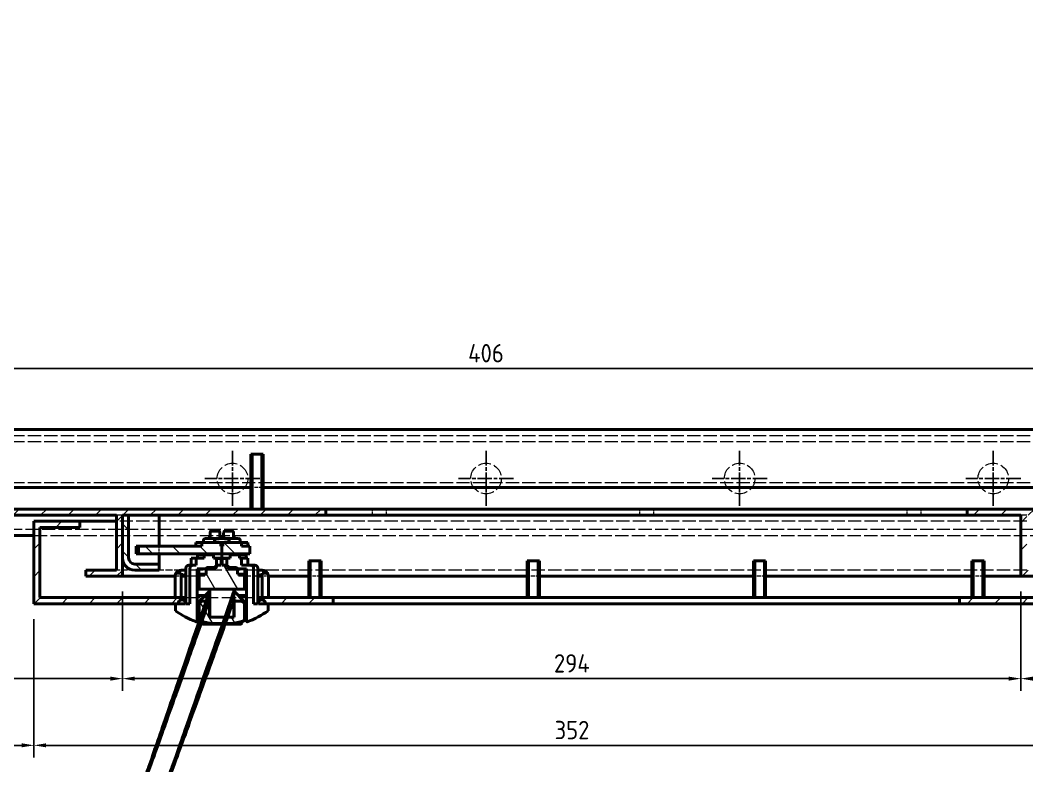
# Model space of a CAD drawing. Header units: millimetres. Extents: x 0 to 2378, y 0 to 1682.
# Drawn here: x 363 to 692.5, y 1158.7 to 1402.7 of the extents above; entities that cross this region are included whole.
import ezdxf

# ---------------------------------------------------------------- set-up
doc = ezdxf.new("R2010")
doc.units = ezdxf.units.MM
doc.header["$LTSCALE"] = 2
doc.linetypes.add('CHAIN', pattern=[0.3543, 0.2362, -0.0295, 0.0591, -0.0295])
doc.linetypes.add('DASHED', pattern=[0.2067, 0.1654, -0.0413])
for name, color, linetype, lineweight in [('가려진 것(ISO)', 2, 'DASHED', 18), ('가시적인 것(ISO)', 3, 'Continuous', 40), ('가시적인 좁은 것(ISO)', 3, 'Continuous', 35), ('중심 표식(ISO)', 1, 'Continuous', 25), ('치수(ISO)', 2, 'Continuous', 25), ('해치(ISO)', 7, 'Continuous', 18)]:
    doc.layers.add(name, color=color, linetype=linetype, lineweight=lineweight)
doc.styles.add('치수 텍스트_PSTEK_POSCO', font='isocp.shx')
doc.dimstyles.new('치수_PSTEK_POSCO', dxfattribs={"dimscale": 2, "dimtxt": 3, "dimasz": 2, "dimexe": 2, "dimexo": 2.5, "dimgap": 1, "dimtad": 1, "dimrnd": 1e-08, "dimdsep": 46, "dimtxsty": '치수 텍스트_PSTEK_POSCO', "dimcen": 0.09, "dimdle": 10, "dimclrd": 7, "dimclre": 7, "dimclrt": 2, "dimadec": 1, "dimazin": 2, "dimtfac": 1, "dimtmove": 0, "dimatfit": 3, "dimfxl": 0, "dimtolj": 1, "dimlwd": -1, "dimlwe": -1, "dimarcsym": 0})
pattern_1 = [(135.0002, (0, 0), (-4.490112, -4.490145), [])]
pattern_2 = [(120.0002, (0, 0), (-5.499252, -3.175017), [])]

# ---------------------------------------------------------------- blocks, each defined once
blk = doc.blocks.new('*D28')
at = {"layer": 'Defpoints', "color": 0, "transparency": 16777216}
for p in [(396.47, 1220.74), (690.47, 1220.74), (690.47, 1187.23)]:
    blk.add_point(p, dxfattribs=at)
at = {"layer": '치수(ISO)', "color": 7, "transparency": 16777216}
for p, q in [((396.47, 1215.74), (396.47, 1183.23)), ((690.47, 1215.74), (690.47, 1183.23)), ((400.47, 1187.23), (686.47, 1187.23))]:
    blk.add_line(p, q, dxfattribs=at)
for points in [[(400.47, 1187.89), (400.47, 1186.56), (396.47, 1187.23)], [(686.47, 1187.89), (686.47, 1186.56), (690.47, 1187.23)]]:
    blk.add_solid(points, dxfattribs=at)
at = {"layer": '치수(ISO)', "color": 2, "transparency": 16777216, "insert": (537.68, 1192.23), "char_height": 6, "attachment_point": 4, "style": '치수 텍스트_PSTEK_POSCO'}
blk.add_mtext('\\A1;294', dxfattribs=at)
blk = doc.blocks.new('*D29')
at = {"layer": 'Defpoints', "color": 0, "transparency": 16777216}
for p in [(280.47, 1240.74), (396.47, 1220.74), (396.47, 1187.23)]:
    blk.add_point(p, dxfattribs=at)
at = {"layer": '치수(ISO)', "color": 7, "transparency": 16777216}
for p, q in [((280.47, 1235.74), (280.47, 1183.23)), ((396.47, 1215.74), (396.47, 1183.23)), ((284.47, 1187.23), (392.47, 1187.23))]:
    blk.add_line(p, q, dxfattribs=at)
for points in [[(284.47, 1187.89), (284.47, 1186.56), (280.47, 1187.23)], [(392.47, 1187.89), (392.47, 1186.56), (396.47, 1187.23)]]:
    blk.add_solid(points, dxfattribs=at)
at = {"layer": '치수(ISO)', "color": 2, "transparency": 16777216, "insert": (334.12, 1192.23), "char_height": 6, "attachment_point": 4, "style": '치수 텍스트_PSTEK_POSCO'}
blk.add_mtext('\\A1;116', dxfattribs=at)
blk = doc.blocks.new('*D30')
at = {"layer": 'Defpoints', "color": 0, "transparency": 16777216}
for p in [(690.47, 1220.74), (702.47, 1220.74), (702.47, 1187.23)]:
    blk.add_point(p, dxfattribs=at)
at = {"layer": '치수(ISO)', "color": 7, "transparency": 16777216}
for p, q in [((690.47, 1215.74), (690.47, 1183.23)), ((702.47, 1215.74), (702.47, 1183.23)), ((694.47, 1187.23), (698.47, 1187.23)), ((702.47, 1187.23), (716.23, 1187.23))]:
    blk.add_line(p, q, dxfattribs=at)
for points in [[(694.47, 1187.89), (694.47, 1186.56), (690.47, 1187.23)], [(698.47, 1187.89), (698.47, 1186.56), (702.47, 1187.23)]]:
    blk.add_solid(points, dxfattribs=at)
at = {"layer": '치수(ISO)', "color": 2, "transparency": 16777216, "insert": (708.47, 1192.23), "char_height": 6, "attachment_point": 4, "style": '치수 텍스트_PSTEK_POSCO'}
blk.add_mtext('\\A1;12', dxfattribs=at)
blk = doc.blocks.new('*D31')
at = {"layer": 'Defpoints', "color": 0, "transparency": 16777216}
for p in [(312.47, 1288.74), (312.47, 1268.74), (718.47, 1268.74)]:
    blk.add_point(p, dxfattribs=at)
at = {"layer": '치수(ISO)', "color": 7, "transparency": 16777216}
for p, q in [((312.47, 1273.74), (312.47, 1292.74)), ((718.47, 1273.74), (718.47, 1292.74)), ((714.47, 1288.74), (316.47, 1288.74))]:
    blk.add_line(p, q, dxfattribs=at)
for points in [[(316.47, 1289.41), (316.47, 1288.07), (312.47, 1288.74)], [(714.47, 1289.41), (714.47, 1288.07), (718.47, 1288.74)]]:
    blk.add_solid(points, dxfattribs=at)
at = {"layer": '치수(ISO)', "color": 2, "transparency": 16777216, "insert": (509.62, 1293.74), "char_height": 6, "attachment_point": 4, "style": '치수 텍스트_PSTEK_POSCO'}
blk.add_mtext('\\A1;406', dxfattribs=at)
blk = doc.blocks.new('*D37')
at = {"layer": 'Defpoints', "color": 0, "transparency": 16777216}
for p in [(367.47, 1211.74), (719.47, 1211.74), (719.47, 1165.4)]:
    blk.add_point(p, dxfattribs=at)
at = {"layer": '치수(ISO)', "color": 7, "transparency": 16777216}
for p, q in [((367.47, 1206.74), (367.47, 1161.4)), ((719.47, 1206.74), (719.47, 1161.4)), ((371.47, 1165.4), (715.47, 1165.4))]:
    blk.add_line(p, q, dxfattribs=at)
for points in [[(371.47, 1166.07), (371.47, 1164.74), (367.47, 1165.4)], [(715.47, 1166.07), (715.47, 1164.74), (719.47, 1165.4)]]:
    blk.add_solid(points, dxfattribs=at)
at = {"layer": '치수(ISO)', "color": 2, "transparency": 16777216, "insert": (537.89, 1170.4), "char_height": 6, "attachment_point": 4, "style": '치수 텍스트_PSTEK_POSCO'}
blk.add_mtext('\\A1;352', dxfattribs=at)
blk = doc.blocks.new('*D38')
at = {"layer": 'Defpoints', "color": 0, "transparency": 16777216}
for p in [(280.47, 1240.74), (367.47, 1211.74), (367.47, 1165.4)]:
    blk.add_point(p, dxfattribs=at)
at = {"layer": '치수(ISO)', "color": 7, "transparency": 16777216}
for p, q in [((280.47, 1235.74), (280.47, 1161.4)), ((367.47, 1206.74), (367.47, 1161.4)), ((284.47, 1165.4), (363.47, 1165.4))]:
    blk.add_line(p, q, dxfattribs=at)
for points in [[(284.47, 1166.07), (284.47, 1164.74), (280.47, 1165.4)], [(363.47, 1166.07), (363.47, 1164.74), (367.47, 1165.4)]]:
    blk.add_solid(points, dxfattribs=at)
at = {"layer": '치수(ISO)', "color": 2, "transparency": 16777216, "insert": (320.67, 1170.4), "char_height": 6, "attachment_point": 4, "style": '치수 텍스트_PSTEK_POSCO'}
blk.add_mtext('\\A1;87', dxfattribs=at)

msp = doc.modelspace()

# ---------------------------------------------------------------- hatches: boundary and pattern name
at = {"layer": '해치(ISO)'}
h = msp.add_hatch(dxfattribs=at)
h.set_pattern_fill('ANSI31', color=256, scale=50.8, style=0)
h.set_pattern_definition([(45, (0, 0), (-4.490128, 4.490128), [])])
edge = h.paths.add_edge_path()
edge.add_line((720.4684, 1266.74), (750.4684, 1266.74))
edge.add_line((750.4684, 1266.74), (750.4684, 1406.74))
edge.add_line((750.4684, 1406.74), (748.4684, 1406.74))
edge.add_line((748.4684, 1406.74), (748.4684, 1394.74))
edge.add_line((748.4684, 1394.74), (746.4684, 1394.74))
edge.add_line((746.4684, 1394.74), (746.4684, 1388.74))
edge.add_ellipse((744.4684, 1388.74), major_axis=(2, 0), ratio=1, start_angle=270, end_angle=360, ccw=False)
edge.add_line((744.4684, 1386.74), (735.5354, 1386.74))
edge.add_line((735.5354, 1386.74), (735.5354, 1384.74))
edge.add_line((735.5354, 1384.74), (744.4684, 1384.74))
edge.add_ellipse((744.4684, 1388.74), major_axis=(0, -4), ratio=1, start_angle=0, end_angle=90)
edge.add_line((748.4684, 1388.74), (748.4684, 1268.74))
edge.add_line((748.4684, 1268.74), (718.4684, 1268.74))
edge.add_line((718.4684, 1268.74), (718.4684, 1249.74))
edge.add_line((718.4684, 1249.74), (732.4684, 1249.74))
edge.add_line((732.4684, 1249.74), (732.4684, 1251.34))
edge.add_line((732.4684, 1251.34), (720.4684, 1251.34))
edge.add_line((720.4684, 1251.34), (720.4684, 1266.74))
edge = h.paths.add_edge_path()
edge.add_line((280.4684, 1266.74), (310.4684, 1266.74))
edge.add_line((310.4684, 1266.74), (310.4684, 1251.34))
edge.add_line((310.4684, 1251.34), (298.4684, 1251.34))
edge.add_line((298.4684, 1251.34), (298.4684, 1249.74))
edge.add_line((298.4684, 1249.74), (312.4684, 1249.74))
edge.add_line((312.4684, 1249.74), (312.4684, 1268.74))
edge.add_line((312.4684, 1268.74), (282.4684, 1268.74))
edge.add_line((282.4684, 1268.74), (282.4684, 1388.74))
edge.add_ellipse((286.4684, 1388.74), major_axis=(-4, 0), ratio=1, start_angle=0, end_angle=90)
edge.add_line((286.4684, 1384.74), (295.4014, 1384.74))
edge.add_line((295.4014, 1384.74), (295.4014, 1386.74))
edge.add_line((295.4014, 1386.74), (286.4684, 1386.74))
edge.add_ellipse((286.4684, 1388.74), major_axis=(0, -2), ratio=1, start_angle=270, end_angle=360, ccw=False)
edge.add_line((284.4684, 1388.74), (284.4684, 1394.74))
edge.add_line((284.4684, 1394.74), (282.4684, 1394.74))
edge.add_line((282.4684, 1394.74), (282.4684, 1524.74))
edge.add_line((282.4684, 1524.74), (315.4684, 1524.74))
edge.add_line((315.4684, 1524.74), (315.4684, 1526.74))
edge.add_line((315.4684, 1526.74), (280.4684, 1526.74))
edge.add_line((280.4684, 1526.74), (280.4684, 1266.74))
h.paths.add_polyline_path([(750.4684, 1526.74), (715.4684, 1526.74), (715.4684, 1524.74), (748.4684, 1524.74), (748.4684, 1506.74), (750.4684, 1506.74)])
h.paths.add_polyline_path([(299.5354, 1384.74), (307.4684, 1384.74), (307.4684, 1386.74), (299.5354, 1386.74)])
h.paths.add_polyline_path([(723.4684, 1384.74), (731.4014, 1384.74), (731.4014, 1386.74), (723.4684, 1386.74)])
h.paths.add_polyline_path([(382.4684, 1236.74), (382.4684, 1238.74), (367.4684, 1238.74), (367.4684, 1211.74), (413.831, 1211.74), (414.6484, 1211.74), (416.9684, 1211.74), (416.9684, 1212.546), (416.9684, 1213.74), (369.4684, 1213.74), (369.4684, 1236.74)])
h.paths.add_polyline_path([(717.4684, 1213.74), (670.4684, 1213.74), (670.4684, 1211.74), (719.4684, 1211.74), (719.4684, 1238.74), (717.4684, 1238.74)])
h.paths.add_polyline_path([(465.4684, 1213.74), (440.9684, 1213.74), (440.9684, 1212.546), (440.9684, 1211.74), (443.2884, 1211.74), (444.1059, 1211.74), (465.4684, 1211.74)])
h.paths.add_polyline_path([(322.4684, 1242.74), (321.2184, 1242.74), (319.2184, 1242.74), (282.4684, 1242.74), (282.4684, 1262.74), (293.4684, 1262.74), (293.4684, 1264.74), (280.4684, 1264.74), (280.4684, 1240.74), (319.331, 1240.74), (320.1484, 1240.74), (322.4684, 1240.74), (322.4684, 1241.546)])
h.paths.add_polyline_path([(384.4684, 1220.74), (396.4684, 1220.74), (396.4684, 1226.74), (396.4684, 1240.74), (398.4684, 1240.74), (462.9684, 1240.74), (462.9684, 1242.74), (349.7184, 1242.74), (347.7184, 1242.74), (346.4684, 1242.74), (346.4684, 1241.546), (346.4684, 1240.74), (348.7884, 1240.74), (349.6059, 1240.74), (394.4684, 1240.74), (394.4684, 1222.74), (384.4684, 1222.74)])
h.paths.add_polyline_path([(690.4684, 1220.74), (702.4684, 1220.74), (702.4684, 1222.74), (692.4684, 1222.74), (692.4684, 1240.74), (750.4684, 1240.74), (750.4684, 1264.74), (737.4684, 1264.74), (737.4684, 1262.74), (748.4684, 1262.74), (748.4684, 1242.74), (672.9684, 1242.74), (672.9684, 1240.74), (690.4684, 1240.74)])
h = msp.add_hatch(dxfattribs=at)
h.set_pattern_fill('ANSI31', color=256, scale=50.8, angle=90.00021, style=0)
h.set_pattern_definition(pattern_1)
edge = h.paths.add_edge_path()
edge.add_ellipse((400.4684, 1226.74), major_axis=(-4, 0), ratio=1, start_angle=0, end_angle=90)
edge.add_line((400.4684, 1222.74), (408.4684, 1222.74))
edge.add_line((408.4684, 1222.74), (408.4684, 1224.74))
edge.add_line((408.4684, 1224.74), (400.4684, 1224.74))
edge.add_ellipse((400.4684, 1226.74), major_axis=(0, -2), ratio=1, start_angle=270, end_angle=360, ccw=False)
edge.add_line((398.4684, 1226.74), (398.4684, 1240.74))
edge.add_line((398.4684, 1240.74), (396.4684, 1240.74))
edge.add_line((396.4684, 1240.74), (396.4684, 1226.74))
h = msp.add_hatch(dxfattribs=at)
h.set_pattern_fill('ANSI31', color=256, scale=50.8, angle=75.000175, style=0)
h.set_pattern_definition(pattern_2)
edge = h.paths.add_edge_path()
edge.add_line((426.5705, 1231.74), (428.6702, 1231.74))
edge.add_line((428.6702, 1231.74), (429.2667, 1231.74))
edge.add_line((429.2667, 1231.74), (431.3664, 1231.74))
edge.add_line((431.3664, 1231.74), (431.3664, 1232.54))
edge.add_spline(control_points=[(431.3664, 1232.54), (431.3664, 1232.5583), (431.3631, 1232.58), (431.3523, 1232.6174), (431.3419, 1232.64), (431.2987, 1232.7104), (431.2424, 1232.7586), (431.0934, 1232.8543), (430.9631, 1232.9005), (430.5639, 1233.0046), (430.2416, 1233.0243), (429.5926, 1233.0425), (429.2659, 1233.04), (428.9684, 1233.04)], knot_values=[0.24325979, 0.24325979, 0.24325979, 0.24325979, 0.24873939, 0.24873939, 0.25495682, 0.25495682, 0.27350108, 0.27350108, 0.30806033, 0.30806033, 0.39728996, 0.39728996, 0.48651958, 0.48651958, 0.48651958, 0.48651958], degree=3, periodic=0)
edge.add_spline(control_points=[(428.9684, 1233.04), (428.671, 1233.04), (428.3443, 1233.0425), (427.6953, 1233.0243), (427.373, 1233.0046), (426.9737, 1232.9005), (426.8435, 1232.8543), (426.6945, 1232.7586), (426.6382, 1232.7104), (426.595, 1232.64), (426.5846, 1232.6174), (426.5737, 1232.58), (426.5705, 1232.5583), (426.5705, 1232.54)], knot_values=[0.48651958, 0.48651958, 0.48651958, 0.48651958, 0.5757492, 0.5757492, 0.66497883, 0.66497883, 0.69953808, 0.69953808, 0.71808233, 0.71808233, 0.72429977, 0.72429977, 0.72977937, 0.72977937, 0.72977937, 0.72977937], degree=3, periodic=0)
edge.add_line((426.5705, 1232.54), (426.5705, 1231.74))
h = msp.add_hatch(dxfattribs=at)
h.set_pattern_fill('ANSI31', color=256, scale=50.8, angle=90.00021, style=0)
h.set_pattern_definition(pattern_1)
h.paths.add_polyline_path([(429.2667, 1230.54), (428.9839, 1230.54), (428.953, 1230.54), (428.6702, 1230.54), (428.6702, 1231.74), (426.5705, 1231.74), (422.4877, 1231.74), (422.4877, 1230.54), (401.6769, 1230.54), (401.6769, 1228.04), (428.953, 1228.04), (428.9839, 1228.04), (438.1679, 1228.04), (438.1679, 1230.54), (435.4492, 1230.54), (435.4492, 1231.74), (431.3664, 1231.74), (429.2667, 1231.74)])
h = msp.add_hatch(dxfattribs=at)
h.set_pattern_fill('ANSI31', color=256, scale=50.8, angle=75.000175, style=0)
h.set_pattern_definition(pattern_2)
edge = h.paths.add_edge_path()
edge.add_spline(control_points=[(421.5312, 1206.605), (421.5312, 1206.5875), (421.5323, 1206.57), (421.5424, 1206.4897), (421.5639, 1206.4294), (421.6341, 1206.3067), (421.6888, 1206.2448), (421.8365, 1206.1304), (421.9295, 1206.0852), (422.0269, 1206.0576)], knot_values=[-0.08370848, -0.08370848, -0.08370848, -0.08370848, -0.07787225, -0.07787225, -0.05671299, -0.05671299, -0.03085602, -0.03085602, -0.00050675, -0.00050675, -0.00050675, -0.00050675], degree=3, periodic=0)
edge.add_ellipse((428.9684, 1230.5682), major_axis=(-6.9416, -24.5106), ratio=1, start_angle=0, end_angle=8.997359)
edge.add_line((425.9455, 1205.2736), (431.9914, 1205.2736))
edge.add_ellipse((428.9684, 1230.5682), major_axis=(3.023, -25.2946), ratio=1, start_angle=0, end_angle=8.994738)
edge.add_spline(control_points=[(435.9089, 1206.0573), (435.9636, 1206.0727), (436.0169, 1206.0937), (436.1206, 1206.1479), (436.1709, 1206.1819), (436.27, 1206.2697), (436.3164, 1206.3262), (436.378, 1206.4428), (436.3967, 1206.5), (436.4048, 1206.5746), (436.4057, 1206.5898), (436.4057, 1206.605)], knot_values=[-0.09050058, -0.09050058, -0.09050058, -0.09050058, -0.07358676, -0.07358676, -0.05565247, -0.05565247, -0.03412027, -0.03412027, -0.01622056, -0.01622056, -0.01162938, -0.01162938, -0.01162938, -0.01162938], degree=3, periodic=0)
edge.add_line((436.4057, 1206.605), (436.4057, 1211.5709))
edge.add_spline(control_points=[(436.4057, 1211.5709), (436.4057, 1211.685), (436.3748, 1211.8183), (436.2724, 1212.0375), (436.1775, 1212.1581), (435.9687, 1212.3405), (435.8121, 1212.4277), (435.5048, 1212.5379), (435.2948, 1212.5709), (435.1176, 1212.5709)], knot_values=[0, 0, 0, 0, 0.03421599, 0.03421599, 0.0725785, 0.0725785, 0.11738824, 0.11738824, 0.17053237, 0.17053237, 0.17053237, 0.17053237], degree=3, periodic=0)
edge.add_line((435.1176, 1212.5709), (433.6921, 1212.5709))
edge.add_spline(control_points=[(433.6921, 1212.5709), (433.3187, 1212.8142), (432.9684, 1213.0202)], knot_values=[0, 0, 0, 0.06158769, 0.06158769, 0.06158769], weights=[1, 1.01945074, 1.03652341], degree=2, periodic=0)
edge.add_line((432.9684, 1213.0202), (432.9684, 1207.3323))
edge.add_line((432.9684, 1207.3323), (424.9684, 1207.3323))
edge.add_line((424.9684, 1207.3323), (424.9684, 1213.0202))
edge.add_spline(control_points=[(424.9684, 1213.0202), (424.6182, 1212.8142), (424.2448, 1212.5709)], knot_values=[0.9458844, 0.9458844, 0.9458844, 1.00747208, 1.00747208, 1.00747208], weights=[1.03652341, 1.01945074, 1], degree=2, periodic=0)
edge.add_line((424.2448, 1212.5709), (422.8193, 1212.5709))
edge.add_spline(control_points=[(422.8193, 1212.5709), (422.6421, 1212.5709), (422.4321, 1212.5379), (422.1248, 1212.4277), (421.9682, 1212.3405), (421.7594, 1212.1581), (421.6645, 1212.0375), (421.5621, 1211.8183), (421.5312, 1211.685), (421.5312, 1211.5709)], knot_values=[-0.17053237, -0.17053237, -0.17053237, -0.17053237, -0.11738824, -0.11738824, -0.0725785, -0.0725785, -0.03421599, -0.03421599, 0, 0, 0, 0], degree=3, periodic=0)
edge.add_line((421.5312, 1211.5709), (421.5312, 1206.605))
edge = h.paths.add_edge_path()
edge.add_line((421.5312, 1216.4709), (436.4057, 1216.4709))
edge.add_line((436.4057, 1216.4709), (436.4057, 1221.1709))
edge.add_spline(control_points=[(436.4057, 1221.1709), (436.4057, 1221.2053), (436.3963, 1221.2455), (436.3653, 1221.3116), (436.3367, 1221.348), (436.2742, 1221.4026), (436.2278, 1221.4288), (436.1388, 1221.461), (436.0793, 1221.4709), (436.0291, 1221.4709)], knot_values=[0, 0, 0, 0, 0.01032204, 0.01032204, 0.02189841, 0.02189841, 0.03521756, 0.03521756, 0.05029329, 0.05029329, 0.05029329, 0.05029329], degree=3, periodic=0)
edge.add_line((436.0291, 1221.4709), (434.0675, 1221.4709))
edge.add_line((434.0675, 1221.4709), (434.0675, 1223.19))
edge.add_line((434.0675, 1223.19), (434.0675, 1223.2709))
edge.add_spline(control_points=[(434.0675, 1223.2709), (434.0675, 1223.3033), (434.0576, 1223.3409), (434.0246, 1223.4052), (433.9927, 1223.4408), (433.9212, 1223.4972), (433.8661, 1223.5244), (433.756, 1223.5601), (433.6794, 1223.5709), (433.615, 1223.5709)], knot_values=[0, 0, 0, 0, 0.00971908, 0.00971908, 0.02167341, 0.02167341, 0.03703913, 0.03703913, 0.05638243, 0.05638243, 0.05638243, 0.05638243], degree=3, periodic=0)
edge.add_line((433.615, 1223.5709), (430.9616, 1223.5709))
edge.add_line((430.9616, 1223.5709), (430.6455, 1223.5709))
edge.add_line((430.6455, 1223.5709), (430.6455, 1224.39))
edge.add_line((430.6455, 1224.39), (430.6455, 1226.3209))
edge.add_spline(control_points=[(430.6455, 1226.3209), (430.6455, 1226.3299), (430.6437, 1226.3406), (430.6376, 1226.3595), (430.6315, 1226.3709), (430.6046, 1226.4097), (430.569, 1226.4352), (430.4253, 1226.5156), (430.3016, 1226.5399), (430.0453, 1226.5812), (429.9118, 1226.5927), (429.5584, 1226.6127), (429.3365, 1226.6157), (429.1253, 1226.6165)], knot_values=[-0.1706377, -0.1706377, -0.1706377, -0.1706377, -0.16792478, -0.16792478, -0.16469773, -0.16469773, -0.15374953, -0.15374953, -0.11531215, -0.11531215, -0.07687477, -0.07687477, -0.01543291, -0.01543291, -0.01543291, -0.01543291], degree=3, periodic=0)
edge.add_spline(control_points=[(429.1253, 1226.6165), (429.0776, 1226.6166), (429.0304, 1226.6167), (428.9839, 1226.6167)], knot_values=[-0.01543291, -0.01543291, -0.01543291, -0.01543291, -0.00154055, -0.00154055, -0.00154055, -0.00154055], degree=3, periodic=0)
edge.add_line((428.9839, 1226.6167), (428.9839, 1228.04))
edge.add_line((428.9839, 1228.04), (428.9839, 1230.54))
edge.add_line((428.9839, 1230.54), (428.9839, 1231.4209))
edge.add_line((428.9839, 1231.4209), (428.953, 1231.4209))
edge.add_line((428.953, 1231.4209), (428.953, 1230.54))
edge.add_line((428.953, 1230.54), (428.953, 1228.04))
edge.add_line((428.953, 1228.04), (428.953, 1226.6167))
edge.add_spline(control_points=[(428.953, 1226.6167), (428.9065, 1226.6167), (428.8593, 1226.6166), (428.8116, 1226.6165)], knot_values=[0.00154055, 0.00154055, 0.00154055, 0.00154055, 0.01543291, 0.01543291, 0.01543291, 0.01543291], degree=3, periodic=0)
edge.add_spline(control_points=[(428.8116, 1226.6165), (428.6004, 1226.6157), (428.3785, 1226.6127), (428.0251, 1226.5927), (427.8916, 1226.5812), (427.6353, 1226.5399), (427.5116, 1226.5156), (427.3679, 1226.4352), (427.3323, 1226.4097), (427.3054, 1226.3709), (427.2993, 1226.3595), (427.2932, 1226.3406), (427.2914, 1226.3299), (427.2914, 1226.3209)], knot_values=[0.01543291, 0.01543291, 0.01543291, 0.01543291, 0.07687477, 0.07687477, 0.11531215, 0.11531215, 0.15374953, 0.15374953, 0.16469773, 0.16469773, 0.16792478, 0.16792478, 0.1706377, 0.1706377, 0.1706377, 0.1706377], degree=3, periodic=0)
edge.add_line((427.2914, 1226.3209), (427.2914, 1224.39))
edge.add_line((427.2914, 1224.39), (427.2914, 1223.5709))
edge.add_line((427.2914, 1223.5709), (426.9753, 1223.5709))
edge.add_line((426.9753, 1223.5709), (424.3219, 1223.5709))
edge.add_spline(control_points=[(424.3219, 1223.5709), (424.2575, 1223.5709), (424.1809, 1223.5601), (424.0708, 1223.5244), (424.0157, 1223.4972), (423.9442, 1223.4408), (423.9123, 1223.4052), (423.8793, 1223.3409), (423.8694, 1223.3033), (423.8694, 1223.2709)], knot_values=[-0.05638243, -0.05638243, -0.05638243, -0.05638243, -0.03703913, -0.03703913, -0.02167341, -0.02167341, -0.00971908, -0.00971908, 0, 0, 0, 0], degree=3, periodic=0)
edge.add_line((423.8694, 1223.2709), (423.8694, 1223.19))
edge.add_line((423.8694, 1223.19), (423.8694, 1221.4709))
edge.add_line((423.8694, 1221.4709), (421.9078, 1221.4709))
edge.add_spline(control_points=[(421.9078, 1221.4709), (421.8576, 1221.4709), (421.7981, 1221.461), (421.7091, 1221.4288), (421.6627, 1221.4026), (421.6002, 1221.348), (421.5716, 1221.3116), (421.5406, 1221.2455), (421.5312, 1221.2053), (421.5312, 1221.1709)], knot_values=[-0.05029329, -0.05029329, -0.05029329, -0.05029329, -0.03521756, -0.03521756, -0.02189841, -0.02189841, -0.01032204, -0.01032204, 0, 0, 0, 0], degree=3, periodic=0)
edge.add_line((421.5312, 1221.1709), (421.5312, 1216.4709))

# ---------------------------------------------------------------- linework, layer by layer
at = {"layer": '가려진 것(ISO)', "ltscale": 13.049678}
for p, q in [((720.4684, 1266.74), (310.4684, 1266.74)), ((720.4684, 1264.74), (310.4684, 1264.74)), ((720.4684, 1251.34), (310.4684, 1251.34))]:
    msp.add_line(p, q, dxfattribs=at)
at = {"layer": '가려진 것(ISO)', "ltscale": 3.809293}
for p, q in [((442.4684, 1249.74), (438.4684, 1249.74)), ((461.4684, 1220.74), (457.4684, 1220.74)), ((532.9684, 1220.74), (528.9684, 1220.74)), ((606.9684, 1220.74), (602.9684, 1220.74)), ((678.4684, 1220.74), (674.4684, 1220.74))]:
    msp.add_line(p, q, dxfattribs=at)
at = {"layer": '가려진 것(ISO)', "ltscale": 1.904597}
for p, q in [((478.2184, 1242.74), (478.2184, 1240.74)), ((482.7184, 1242.74), (482.7184, 1240.74)), ((565.7184, 1242.74), (565.7184, 1240.74)), ((570.2184, 1242.74), (570.2184, 1240.74)), ((653.2184, 1242.74), (653.2184, 1240.74)), ((657.7184, 1242.74), (657.7184, 1240.74)), ((396.4684, 1240.74), (394.4684, 1240.74)), ((692.4684, 1240.74), (690.4684, 1240.74)), ((415.7184, 1220.74), (413.7184, 1220.74)), ((444.2184, 1220.74), (442.2184, 1220.74))]:
    msp.add_line(p, q, dxfattribs=at)
at = {"layer": '가려진 것(ISO)', "ltscale": 13.116713}
msp.add_line((781.1684, 1236.04), (249.7684, 1236.04), dxfattribs=at)
at = {"layer": '가려진 것(ISO)', "ltscale": 13.10639}
msp.add_line((692.4684, 1238.74), (394.4684, 1238.74), dxfattribs=at)
at = {"layer": '가려진 것(ISO)', "ltscale": 13.148004}
msp.add_line((367.4684, 1234.04), (720.7684, 1234.04), dxfattribs=at)
at = {"layer": '가려진 것(ISO)', "ltscale": 2.380771}
msp.add_line((408.4684, 1228.04), (408.4684, 1230.54), dxfattribs=at)
at = {"layer": '가려진 것(ISO)', "ltscale": 5.71399}
msp.add_line((400.4684, 1222.74), (394.4684, 1222.74), dxfattribs=at)
at = {"layer": '가려진 것(ISO)', "ltscale": 6.904424}
msp.add_line((415.7184, 1222.74), (408.4684, 1222.74), dxfattribs=at)
at = {"layer": '가려진 것(ISO)', "ltscale": 14.619476}
msp.add_line((441.0558, 1222.74), (416.8811, 1222.74), dxfattribs=at)
at = {"layer": '가려진 것(ISO)', "ltscale": 13.159694}
msp.add_line((692.4684, 1222.74), (442.2184, 1222.74), dxfattribs=at)
at = {"layer": '가려진 것(ISO)', "ltscale": 6.273385}
for p, q in [((423.4684, 1220.74), (416.8811, 1220.74)), ((441.0558, 1220.74), (434.4684, 1220.74))]:
    msp.add_line(p, q, dxfattribs=at)
at = {"layer": '가려진 것(ISO)', "ltscale": 14.239604}
msp.add_line((417.1951, 1213.74), (440.7418, 1213.74), dxfattribs=at)
at = {"layer": '가려진 것(ISO)', "ltscale": 0.258621}
for p, q in [((417.2401, 1211.74), (416.9684, 1211.74)), ((440.9684, 1211.74), (440.6968, 1211.74))]:
    msp.add_line(p, q, dxfattribs=at)
at = {"layer": '가려진 것(ISO)', "ltscale": 12.665669}
for centre in [(432.4684, 1252.74), (515.4684, 1252.74), (598.4684, 1252.74), (681.4684, 1252.74)]:
    msp.add_circle(centre, 5, dxfattribs=at)
at = {"layer": '가시적인 것(ISO)'}
for p, q in [((718.4684, 1268.74), (312.4684, 1268.74)), ((442.4684, 1260.74), (438.4684, 1260.74)), ((438.4684, 1242.74), (438.4684, 1260.74)), ((442.4684, 1242.74), (442.4684, 1260.74)), ((438.4684, 1249.74), (349.7184, 1249.74)), ((695.4684, 1249.74), (442.4684, 1249.74)), ((462.9684, 1242.74), (346.4684, 1242.74)), ((462.9684, 1240.74), (462.9684, 1242.74)), ((462.9684, 1242.74), (672.9684, 1242.74)), ((748.4684, 1242.74), (672.9684, 1242.74)), ((672.9684, 1242.74), (672.9684, 1240.74)), ((346.4684, 1240.74), (394.4684, 1240.74)), ((394.4684, 1240.74), (394.4684, 1222.74)), ((396.4684, 1220.74), (396.4684, 1240.74)), ((396.4684, 1240.74), (462.9684, 1240.74)), ((398.4684, 1240.74), (396.4684, 1240.74)), ((396.4684, 1240.74), (396.4684, 1226.74)), ((398.4684, 1226.74), (398.4684, 1240.74)), ((408.4684, 1230.54), (408.4684, 1240.74)), ((672.9684, 1240.74), (462.9684, 1240.74)), ((672.9684, 1240.74), (690.4684, 1240.74)), ((690.4684, 1240.74), (690.4684, 1220.74)), ((382.4684, 1238.74), (367.4684, 1238.74)), ((367.4684, 1238.74), (367.4684, 1211.74)), ((369.4684, 1213.74), (369.4684, 1236.74)), ((369.4684, 1236.74), (382.4684, 1236.74)), ((382.4684, 1236.74), (382.4684, 1238.74)), ((394.4684, 1238.74), (382.4684, 1238.74)), ((340.7058, 1234.04), (367.4684, 1234.04)), ((422.9684, 1231.74), (422.9684, 1232.54)), ((434.4684, 1233.04), (423.4684, 1233.04)), ((424.5517, 1233.54), (424.4847, 1233.54)), ((424.4847, 1233.54), (424.4847, 1233.04)), ((425.1868, 1233.54), (424.5517, 1233.54)), ((425.1198, 1235.04), (425.1198, 1233.54)), ((425.6198, 1235.54), (426.9766, 1235.54)), ((426.5705, 1232.54), (426.5705, 1231.74)), ((426.9766, 1235.54), (427.8684, 1235.54)), ((430.0684, 1233.54), (427.8684, 1233.54)), ((428.3684, 1233.54), (428.3684, 1235.04)), ((429.5684, 1235.04), (429.5684, 1233.54)), ((430.0684, 1235.54), (430.9603, 1235.54)), ((430.9603, 1235.54), (432.3171, 1235.54)), ((431.3664, 1231.74), (431.3664, 1232.54)), ((433.3852, 1233.54), (432.7501, 1233.54)), ((432.8171, 1233.54), (432.8171, 1235.04)), ((433.4522, 1233.54), (433.3852, 1233.54)), ((433.4522, 1233.54), (433.4522, 1233.04)), ((434.9684, 1231.74), (434.9684, 1232.54)), ((400.9684, 1230.54), (401.6769, 1230.54)), ((400.9684, 1230.54), (400.9684, 1228.04)), ((422.4877, 1230.54), (401.6769, 1230.54)), ((401.6769, 1230.54), (401.6769, 1228.04)), ((422.4877, 1231.74), (420.4684, 1231.74)), ((420.4684, 1230.54), (420.4684, 1231.74)), ((428.6702, 1231.74), (422.4877, 1231.74)), ((422.4877, 1231.74), (422.4877, 1230.54)), ((426.5705, 1231.74), (431.3664, 1231.74)), ((428.6702, 1230.54), (428.6702, 1231.74)), ((428.6702, 1231.4209), (428.953, 1231.4209)), ((429.2667, 1230.54), (428.6702, 1230.54)), ((428.9839, 1231.4209), (428.953, 1231.4209)), ((428.953, 1231.4209), (428.953, 1226.6167)), ((428.9839, 1226.6167), (428.9839, 1231.4209)), ((428.9839, 1231.4209), (429.2667, 1231.4209)), ((435.4492, 1231.74), (429.2667, 1231.74)), ((429.2667, 1231.74), (429.2667, 1230.54)), ((435.4492, 1230.54), (435.4492, 1231.74)), ((437.4684, 1231.74), (435.4492, 1231.74)), ((438.1679, 1230.54), (435.4492, 1230.54)), ((437.4684, 1230.54), (437.4684, 1231.74)), ((438.1679, 1228.04), (438.1679, 1230.54)), ((401.6769, 1228.04), (400.9684, 1228.04)), ((401.6769, 1228.04), (438.1679, 1228.04)), ((408.4684, 1224.74), (408.4684, 1228.04)), ((420.6168, 1226.69), (418.9684, 1226.69)), ((418.9684, 1224.39), (418.9684, 1226.69)), ((423.159, 1226.69), (420.6168, 1226.69)), ((420.6168, 1226.69), (420.6168, 1224.39)), ((423.159, 1227.74), (420.9684, 1227.74)), ((420.9684, 1226.69), (420.9684, 1227.74)), ((426.2166, 1227.74), (423.159, 1227.74)), ((423.159, 1227.74), (423.159, 1226.69)), ((423.453, 1227.74), (423.453, 1228.04)), ((426.2166, 1226.69), (426.2166, 1227.74)), ((428.8116, 1226.69), (426.2166, 1226.69)), ((427.2914, 1226.3209), (427.2914, 1223.5709)), ((428.8116, 1224.39), (428.8116, 1226.69)), ((428.9026, 1226.6209), (428.8116, 1226.6209)), ((429.1253, 1226.6209), (429.0343, 1226.6209)), ((431.7203, 1226.69), (429.1253, 1226.69)), ((429.1253, 1226.69), (429.1253, 1224.39)), ((430.6455, 1223.5709), (430.6455, 1226.3209)), ((434.7779, 1227.74), (431.7203, 1227.74)), ((431.7203, 1227.74), (431.7203, 1226.69)), ((434.4839, 1227.74), (434.4839, 1228.04)), ((434.7779, 1226.69), (434.7779, 1227.74)), ((436.9684, 1227.74), (434.7779, 1227.74)), ((435.4492, 1226.69), (434.7779, 1226.69)), ((435.4492, 1224.39), (435.4492, 1226.69)), ((437.4684, 1226.69), (435.4492, 1226.69)), ((436.9684, 1226.69), (436.9684, 1227.74)), ((437.4684, 1224.39), (437.4684, 1226.69)), ((461.4684, 1225.74), (457.4684, 1225.74)), ((457.4684, 1213.74), (457.4684, 1225.74)), ((461.4684, 1213.74), (461.4684, 1225.74)), ((532.9684, 1225.74), (528.9684, 1225.74)), ((528.9684, 1213.74), (528.9684, 1225.74)), ((532.9684, 1213.74), (532.9684, 1225.74)), ((606.9684, 1225.74), (602.9684, 1225.74)), ((602.9684, 1213.74), (602.9684, 1225.74)), ((606.9684, 1213.74), (606.9684, 1225.74)), ((678.4684, 1225.74), (674.4684, 1225.74)), ((674.4684, 1213.74), (674.4684, 1225.74)), ((678.4684, 1213.74), (678.4684, 1225.74)), ((394.4684, 1222.74), (384.4684, 1222.74)), ((384.4684, 1222.74), (384.4684, 1220.74)), ((408.4684, 1224.74), (400.4684, 1224.74)), ((400.4684, 1222.74), (408.4684, 1222.74)), ((408.4684, 1222.74), (408.4684, 1224.74)), ((415.7184, 1222.74), (416.8811, 1222.74)), ((417.1951, 1223.39), (417.1951, 1214.89)), ((419.7049, 1224.39), (418.1951, 1224.39)), ((418.5588, 1223.39), (418.5588, 1211.74)), ((420.6168, 1224.39), (419.7049, 1224.39)), ((420.9178, 1206.1202), (420.9178, 1223.19)), ((420.9178, 1223.19), (426.9753, 1223.19)), ((421.4684, 1223.19), (421.4684, 1221.4709)), ((423.8694, 1223.2709), (423.8694, 1221.4709)), ((427.2914, 1223.5709), (424.3219, 1223.5709)), ((426.9753, 1223.19), (426.9753, 1224.39)), ((426.9753, 1224.39), (428.8116, 1224.39)), ((429.1253, 1224.39), (430.9616, 1224.39)), ((433.615, 1223.5709), (430.6455, 1223.5709)), ((430.9616, 1224.39), (430.9616, 1223.19)), ((430.9616, 1223.19), (437.0191, 1223.19)), ((434.0675, 1221.4709), (434.0675, 1223.2709)), ((438.232, 1224.39), (435.4492, 1224.39)), ((436.4684, 1223.19), (436.4684, 1221.4709)), ((437.0191, 1223.19), (437.0191, 1206.1201)), ((439.7418, 1224.39), (438.232, 1224.39)), ((439.3781, 1211.74), (439.3781, 1223.39)), ((440.7418, 1223.39), (440.7418, 1214.89)), ((441.0558, 1222.74), (442.2184, 1222.74)), ((384.4684, 1220.74), (396.4684, 1220.74)), ((413.7184, 1220.74), (396.4684, 1220.74)), ((413.7184, 1220.74), (413.7184, 1217.74)), ((415.7184, 1221.74), (413.9864, 1221.74)), ((415.7184, 1221.74), (415.7184, 1217.74)), ((416.2935, 1221.3367), (415.7184, 1221.3367)), ((416.8811, 1220.74), (415.7184, 1220.74)), ((417.1951, 1220.4211), (416.2935, 1221.3367)), ((421.9078, 1221.4709), (420.9178, 1221.4709)), ((421.5312, 1221.1709), (421.5312, 1216.4709)), ((423.8694, 1221.4709), (421.9078, 1221.4709)), ((436.0291, 1221.4709), (434.0675, 1221.4709)), ((437.0191, 1221.4709), (436.0291, 1221.4709)), ((436.4057, 1216.4709), (436.4057, 1221.1709)), ((441.6434, 1221.3367), (440.7418, 1220.4211)), ((442.2184, 1220.74), (441.0558, 1220.74)), ((442.2184, 1221.3367), (441.6434, 1221.3367)), ((442.2184, 1217.74), (442.2184, 1221.74)), ((443.9505, 1221.74), (442.2184, 1221.74)), ((457.4684, 1220.74), (444.2184, 1220.74)), ((444.2184, 1220.74), (444.2184, 1217.74)), ((528.9684, 1220.74), (461.4684, 1220.74)), ((602.9684, 1220.74), (532.9684, 1220.74)), ((674.4684, 1220.74), (606.9684, 1220.74)), ((690.4684, 1220.74), (678.4684, 1220.74)), ((690.4684, 1220.74), (702.4684, 1220.74)), ((413.7184, 1213.74), (413.7184, 1217.74)), ((415.7184, 1217.74), (415.7184, 1213.74)), ((421.5312, 1216.4709), (420.9178, 1216.4709)), ((421.5312, 1216.4709), (436.4057, 1216.4709)), ((425.0684, 1216.4709), (425.0684, 1207.3323)), ((432.8684, 1216.4709), (432.8684, 1207.3323)), ((437.0191, 1216.4709), (436.4057, 1216.4709)), ((442.2184, 1213.74), (442.2184, 1217.74)), ((444.2184, 1217.74), (444.2184, 1213.74)), ((416.9684, 1213.74), (369.4684, 1213.74)), ((416.9684, 1211.74), (416.9684, 1213.74)), ((416.9684, 1213.74), (417.1951, 1213.74)), ((417.1951, 1214.89), (417.1951, 1212.1085)), ((420.9178, 1214.39), (423.5376, 1214.39)), ((422.8193, 1212.5709), (420.9178, 1212.5709)), ((424.9684, 1215.8209), (421.7184, 1212.5709)), ((424.2448, 1212.5709), (422.8193, 1212.5709)), ((424.9684, 1214.39), (425.0684, 1214.39)), ((424.9684, 1207.3323), (424.9684, 1213.0202)), ((424.9684, 1212.5709), (425.0684, 1212.5709)), ((432.8684, 1214.39), (432.9684, 1214.39)), ((432.8684, 1212.5709), (432.9684, 1212.5709)), ((432.9684, 1215.8209), (436.2184, 1212.5709)), ((432.9684, 1213.0202), (432.9684, 1207.3323)), ((435.1176, 1212.5709), (433.6921, 1212.5709)), ((434.3993, 1214.39), (437.0191, 1214.39)), ((435.1176, 1212.5709), (437.0191, 1212.5709)), ((440.7418, 1214.89), (440.7418, 1212.1085)), ((440.7418, 1213.74), (440.9684, 1213.74)), ((465.4684, 1213.74), (440.9684, 1213.74)), ((440.9684, 1213.74), (440.9684, 1211.74)), ((465.4684, 1211.74), (465.4684, 1213.74)), ((465.4684, 1213.74), (670.4684, 1213.74)), ((717.4684, 1213.74), (670.4684, 1213.74)), ((670.4684, 1213.74), (670.4684, 1211.74)), ((367.4684, 1211.74), (416.9684, 1211.74)), ((414.6484, 1211.74), (413.831, 1211.74)), ((413.831, 1211.74), (413.831, 1209.4709)), ((418.5588, 1211.74), (417.2484, 1211.74)), ((421.5312, 1211.5709), (421.5312, 1206.605)), ((436.4057, 1206.605), (436.4057, 1211.5709)), ((440.6884, 1211.74), (439.3781, 1211.74)), ((440.9684, 1211.74), (465.4684, 1211.74)), ((444.1059, 1211.74), (443.2884, 1211.74)), ((444.1059, 1209.4709), (444.1059, 1211.74)), ((670.4684, 1211.74), (465.4684, 1211.74)), ((670.4684, 1211.74), (719.4684, 1211.74)), ((422.3184, 1205.9769), (422.3184, 1205.5323)), ((432.9684, 1207.3323), (424.9684, 1207.3323)), ((435.6184, 1205.9769), (435.6184, 1205.5323)), ((422.8184, 1205.0323), (435.1184, 1205.0323)), ((425.9455, 1205.2736), (431.9914, 1205.2736))]:
    msp.add_line(p, q, dxfattribs=at)
for centre, radius, start, end in [((423.4684, 1232.54), 0.5, 90, 180), ((425.6198, 1235.04), 0.5, 90, 180), ((427.8684, 1235.04), 0.5, 0, 90), ((430.0684, 1235.04), 0.5, 90, 180), ((432.3171, 1235.04), 0.5, 0, 90), ((434.4684, 1232.54), 0.5, 0, 90), ((400.4684, 1226.74), 4, 180, 270), ((400.4684, 1226.74), 2, 180, 270), ((415.7184, 1220.74), 2, 90.000036, 150), ((416.8811, 1220.74), 2, 80.964872, 89.999964), ((418.1951, 1223.39), 1, 90, 180), ((439.7418, 1223.39), 1, 0, 90), ((441.0558, 1220.74), 2, 90.000037, 99.035128), ((442.2184, 1220.74), 2, 30, 89.999964), ((415.9484, 1211.74), 1.3, 0, 180), ((424.9684, 1213.89), 0.5, 78.463041, 90), ((432.9684, 1213.89), 0.5, 90, 101.536959), ((441.9884, 1211.74), 1.3, 0, 180), ((428.9684, 1229.48), 25.09, 232.891459, 250.165259), ((428.9684, 1229.48), 25.09, 289.833942, 307.108541), ((428.9684, 1230.5682), 25.4746, 254.187479, 263.184838), ((428.9684, 1230.5682), 25.4746, 276.81513, 285.809867), ((422.8184, 1205.5323), 0.5, 180, 270), ((435.1184, 1205.5323), 0.5, 270, 0)]:
    msp.add_arc(centre, radius, start, end, dxfattribs=at)
for points, knots in [([(428.9684, 1233.04), (428.671, 1233.04), (428.3443, 1233.0425), (427.6953, 1233.0243), (427.373, 1233.0046), (426.9737, 1232.9005), (426.8435, 1232.8543), (426.6945, 1232.7586), (426.6382, 1232.7104), (426.595, 1232.64), (426.5846, 1232.6174), (426.5737, 1232.58), (426.5705, 1232.5583), (426.5705, 1232.54)], [0.486519579, 0.486519579, 0.486519579, 0.486519579, 0.575749203, 0.575749203, 0.664978827, 0.664978827, 0.699538081, 0.699538081, 0.718082335, 0.718082335, 0.724299772, 0.724299772, 0.729779368, 0.729779368, 0.729779368, 0.729779368]), ([(431.3664, 1232.54), (431.3664, 1232.5583), (431.3631, 1232.58), (431.3523, 1232.6174), (431.3419, 1232.64), (431.2987, 1232.7104), (431.2424, 1232.7586), (431.0934, 1232.8543), (430.9631, 1232.9005), (430.5639, 1233.0046), (430.2416, 1233.0243), (429.5926, 1233.0425), (429.2659, 1233.04), (428.9684, 1233.04)], [0.243259789, 0.243259789, 0.243259789, 0.243259789, 0.248739386, 0.248739386, 0.254956823, 0.254956823, 0.273501077, 0.273501077, 0.308060331, 0.308060331, 0.397289955, 0.397289955, 0.486519579, 0.486519579, 0.486519579, 0.486519579]), ([(428.953, 1226.6167), (428.701, 1226.6166), (428.4276, 1226.6155), (428.0251, 1226.5927), (427.8916, 1226.5812), (427.6353, 1226.5399), (427.5116, 1226.5156), (427.3679, 1226.4352), (427.3323, 1226.4097), (427.3054, 1226.3709), (427.2993, 1226.3595), (427.2932, 1226.3406), (427.2914, 1226.3299), (427.2914, 1226.3209)], [0.001540554, 0.001540554, 0.001540554, 0.001540554, 0.076874765, 0.076874765, 0.115312148, 0.115312148, 0.153749531, 0.153749531, 0.164697728, 0.164697728, 0.167924779, 0.167924779, 0.170637697, 0.170637697, 0.170637697, 0.170637697]), ([(428.953, 1226.6167), (428.9357, 1226.6196), (428.9186, 1226.6209), (428.9026, 1226.6209), (428.9026, 1226.6209), (428.9026, 1226.6209)], [-0.17127445997, -0.17127445997, -0.17127445997, -0.17127445997, -0.16449836577, -0.16449836577, -0.16449683489, -0.16449683489, -0.16449683489, -0.16449683489]), ([(430.6455, 1226.3209), (430.6455, 1226.3299), (430.6437, 1226.3406), (430.6376, 1226.3595), (430.6315, 1226.3709), (430.6046, 1226.4097), (430.569, 1226.4352), (430.4253, 1226.5156), (430.3016, 1226.5399), (430.0453, 1226.5812), (429.9118, 1226.5927), (429.5093, 1226.6155), (429.2359, 1226.6166), (428.9839, 1226.6167)], [-0.170637697, -0.170637697, -0.170637697, -0.170637697, -0.167924779, -0.167924779, -0.164697728, -0.164697728, -0.153749531, -0.153749531, -0.115312148, -0.115312148, -0.076874765, -0.076874765, -0.001540554, -0.001540554, -0.001540554, -0.001540554]), ([(419.7049, 1224.39), (419.5605, 1224.39), (419.3898, 1224.3608), (419.1295, 1224.265), (418.9913, 1224.1849), (418.7928, 1224.0107), (418.6972, 1223.8859), (418.591, 1223.6558), (418.5588, 1223.5125), (418.5588, 1223.39)], [-0.159256608, -0.159256608, -0.159256608, -0.159256608, -0.115957439, -0.115957439, -0.076030756, -0.076030756, -0.03672957, -0.03672957, 0, 0, 0, 0]), ([(424.3219, 1223.5709), (424.2575, 1223.5709), (424.1809, 1223.5601), (424.0708, 1223.5244), (424.0157, 1223.4972), (423.9442, 1223.4408), (423.9123, 1223.4052), (423.8793, 1223.3409), (423.8694, 1223.3033), (423.8694, 1223.2709)], [-0.0563824325, -0.0563824325, -0.0563824325, -0.0563824325, -0.0370391341, -0.0370391341, -0.0216734111, -0.0216734111, -0.009719084, -0.009719084, 0, 0, 0, 0]), ([(434.0675, 1223.2709), (434.0675, 1223.3033), (434.0576, 1223.3409), (434.0246, 1223.4052), (433.9927, 1223.4408), (433.9212, 1223.4972), (433.8661, 1223.5244), (433.756, 1223.5601), (433.6794, 1223.5709), (433.615, 1223.5709)], [0, 0, 0, 0, 0.009719084, 0.009719084, 0.0216734111, 0.0216734111, 0.0370391341, 0.0370391341, 0.0563824325, 0.0563824325, 0.0563824325, 0.0563824325]), ([(439.3781, 1223.39), (439.3781, 1223.5125), (439.3459, 1223.6558), (439.2397, 1223.8859), (439.1441, 1224.0107), (438.9456, 1224.1849), (438.8074, 1224.265), (438.5471, 1224.3608), (438.3764, 1224.39), (438.232, 1224.39)], [0, 0, 0, 0, 0.03672957, 0.03672957, 0.076030756, 0.076030756, 0.115957439, 0.115957439, 0.159256608, 0.159256608, 0.159256608, 0.159256608]), ([(413.7184, 1220.74), (413.7187, 1221.0366), (413.7858, 1221.2867), (413.9242, 1221.6462), (413.9615, 1221.7025), (413.9864, 1221.74)], [0.33262756, 0.33262756, 0.33262756, 0.33262756, 0.466363989, 0.466363989, 0.612669946, 0.612669946, 0.612669946, 0.612669946]), ([(421.9078, 1221.4709), (421.8576, 1221.4709), (421.7981, 1221.461), (421.7091, 1221.4288), (421.6627, 1221.4026), (421.6002, 1221.348), (421.5716, 1221.3116), (421.5406, 1221.2455), (421.5312, 1221.2053), (421.5312, 1221.1709)], [-0.0502932852, -0.0502932852, -0.0502932852, -0.0502932852, -0.0352175632, -0.0352175632, -0.0218984094, -0.0218984094, -0.010322035, -0.010322035, 0, 0, 0, 0]), ([(436.4057, 1221.1709), (436.4057, 1221.2053), (436.3963, 1221.2455), (436.3653, 1221.3116), (436.3367, 1221.348), (436.2742, 1221.4026), (436.2278, 1221.4288), (436.1388, 1221.461), (436.0793, 1221.4709), (436.0291, 1221.4709)], [0, 0, 0, 0, 0.010322035, 0.010322035, 0.0218984094, 0.0218984094, 0.0352175632, 0.0352175632, 0.0502932852, 0.0502932852, 0.0502932852, 0.0502932852]), ([(443.9505, 1221.74), (443.9754, 1221.7025), (444.0127, 1221.6462), (444.1511, 1221.2867), (444.2182, 1221.0366), (444.2184, 1220.74)], [-0.612669946, -0.612669946, -0.612669946, -0.612669946, -0.466363989, -0.466363989, -0.33262756, -0.33262756, -0.33262756, -0.33262756]), ([(422.8193, 1212.5709), (422.6421, 1212.5709), (422.4321, 1212.5379), (422.1248, 1212.4277), (421.9682, 1212.3405), (421.7594, 1212.1581), (421.6645, 1212.0375), (421.5621, 1211.8183), (421.5312, 1211.685), (421.5312, 1211.5709)], [-0.170532371, -0.170532371, -0.170532371, -0.170532371, -0.117388237, -0.117388237, -0.072578499, -0.072578499, -0.034215986, -0.034215986, 0, 0, 0, 0]), ([(436.4057, 1211.5709), (436.4057, 1211.685), (436.3748, 1211.8183), (436.2724, 1212.0375), (436.1775, 1212.1581), (435.9687, 1212.3405), (435.8121, 1212.4277), (435.5048, 1212.5379), (435.2948, 1212.5709), (435.1176, 1212.5709)], [0, 0, 0, 0, 0.034215986, 0.034215986, 0.072578499, 0.072578499, 0.117388237, 0.117388237, 0.170532371, 0.170532371, 0.170532371, 0.170532371]), ([(420.4552, 1205.8785), (420.4731, 1205.872), (420.4915, 1205.8667), (420.5475, 1205.8543), (420.5861, 1205.8509), (420.6682, 1205.8552), (420.7118, 1205.8646), (420.7859, 1205.8968), (420.8171, 1205.917), (420.8672, 1205.9667), (420.8863, 1205.9945), (420.9117, 1206.0557), (420.9178, 1206.0876), (420.9178, 1206.1202)], [-0.0611663783, -0.0611663783, -0.0611663783, -0.0611663783, -0.0554866193, -0.0554866193, -0.044055229, -0.044055229, -0.0309348495, -0.0309348495, -0.0198858089, -0.0198858089, -0.0097773321, -0.0097773321, -0.0000068792, -0.0000068792, -0.0000068792, -0.0000068792]), ([(422.0269, 1206.0576), (421.7778, 1206.1282), (421.5604, 1206.1938), (421.3713, 1206.2528), (421.1977, 1206.3071), (421.048, 1206.3558), (420.9178, 1206.3992)], [0.350999883, 0.350999883, 0.350999883, 0.350999883, 0.444444444, 0.444444444, 0.444444444, 0.530228556, 0.530228556, 0.530228556, 0.530228556]), ([(421.5312, 1206.605), (421.5312, 1206.5875), (421.5323, 1206.57), (421.5424, 1206.4897), (421.5639, 1206.4294), (421.6341, 1206.3067), (421.6888, 1206.2448), (421.8365, 1206.1304), (421.9295, 1206.0852), (422.0269, 1206.0576)], [-0.0837084838, -0.0837084838, -0.0837084838, -0.0837084838, -0.0778722501, -0.0778722501, -0.0567129932, -0.0567129932, -0.0308560181, -0.0308560181, -0.0005067453, -0.0005067453, -0.0005067453, -0.0005067453]), ([(435.9089, 1206.0573), (435.9636, 1206.0727), (436.0169, 1206.0937), (436.1206, 1206.1479), (436.1709, 1206.1819), (436.27, 1206.2697), (436.3164, 1206.3262), (436.378, 1206.4428), (436.3967, 1206.5), (436.4048, 1206.5746), (436.4057, 1206.5898), (436.4057, 1206.605)], [-0.0905005752, -0.0905005752, -0.0905005752, -0.0905005752, -0.0735867589, -0.0735867589, -0.0556524672, -0.0556524672, -0.0341202669, -0.0341202669, -0.0162205572, -0.0162205572, -0.0116293778, -0.0116293778, -0.0116293778, -0.0116293778]), ([(435.9089, 1206.0573), (436.0353, 1206.0931), (436.1564, 1206.1285), (436.2718, 1206.163), (436.5332, 1206.2412), (436.7657, 1206.3153), (436.968, 1206.3822), (436.9852, 1206.3879), (437.0023, 1206.3936), (437.0191, 1206.3992)], [0.444786901, 0.444786901, 0.444786901, 0.444786901, 0.5, 0.5, 0.5, 0.625, 0.625, 0.625, 0.635668813, 0.635668813, 0.635668813, 0.635668813]), ([(437.0191, 1206.1201), (437.0191, 1206.1023), (437.0209, 1206.0846), (437.0288, 1206.0483), (437.0351, 1206.0301), (437.0583, 1205.9821), (437.0792, 1205.9552), (437.1351, 1205.9056), (437.1712, 1205.8857), (437.2576, 1205.856), (437.309, 1205.85), (437.4011, 1205.8557), (437.4422, 1205.8643), (437.4814, 1205.8784)], [-0.0662475796, -0.0662475796, -0.0662475796, -0.0662475796, -0.0608524673, -0.0608524673, -0.0550300324, -0.0550300324, -0.0447338315, -0.0447338315, -0.0324467302, -0.0324467302, -0.0171919584, -0.0171919584, -0.0047363124, -0.0047363124, -0.0047363124, -0.0047363124])]:
    msp.add_open_spline(points, degree=3, knots=knots, dxfattribs=at)
for points in [[(429.0343, 1226.6209), (429.0183, 1226.6209), (429.0011, 1226.6196), (428.9839, 1226.6167)], [(439.0106, 1206.4874), (438.9201, 1206.4479), (438.7812, 1206.3877), (438.5988, 1206.3119)]]:
    msp.add_open_spline(points, degree=3, dxfattribs=at)
for points, weights in [([(424.9684, 1215.8209), (380.8891, 1088.8815), (424.9684, 1213.0202)], [2.18606992019, 2.18606992019, 1.61920081825]), ([(432.9684, 1213.0202), (388.0593, 1088.8815), (432.9684, 1215.8209)], [1.61920081825, 2.18606992019, 2.18606992019]), ([(424.9684, 1213.0202), (424.6182, 1212.8142), (424.2448, 1212.5709)], [1.03652340583, 1.01945074467, 1]), ([(433.6921, 1212.5709), (433.3187, 1212.8142), (432.9684, 1213.0202)], [1, 1.01945074467, 1.03652340582])]:
    msp.add_rational_spline(points, weights, degree=2, dxfattribs=at)
at = {"layer": '가시적인 좁은 것(ISO)'}
for p, q in [((438.8864, 1260.74), (438.8864, 1242.74)), ((442.0504, 1242.74), (442.0504, 1260.74)), ((457.8864, 1225.74), (457.8864, 1213.74)), ((457.8864, 1225.74), (457.8864, 1213.74)), ((461.0504, 1213.74), (461.0504, 1225.74)), ((461.0504, 1213.74), (461.0504, 1225.74)), ((529.3864, 1225.74), (529.3864, 1213.74)), ((532.5504, 1213.74), (532.5504, 1225.74)), ((603.3864, 1225.74), (603.3864, 1213.74)), ((606.5504, 1213.74), (606.5504, 1225.74)), ((674.8864, 1225.74), (674.8864, 1213.74)), ((674.8864, 1225.74), (674.8864, 1213.74)), ((678.0504, 1213.74), (678.0504, 1225.74)), ((678.0504, 1213.74), (678.0504, 1225.74))]:
    msp.add_line(p, q, dxfattribs=at)
at = {"layer": '중심 표식(ISO)', "linetype": 'CHAIN', "ltscale": 10.000767}
for p, q in [((432.4684, 1261.74), (432.4684, 1243.74)), ((515.4684, 1261.74), (515.4684, 1243.74)), ((598.4684, 1261.74), (598.4684, 1243.74)), ((681.4684, 1261.74), (681.4684, 1243.74)), ((441.4684, 1252.74), (423.4684, 1252.74)), ((524.4684, 1252.74), (506.4684, 1252.74)), ((607.4684, 1252.74), (589.4684, 1252.74)), ((690.4684, 1252.74), (672.4684, 1252.74))]:
    msp.add_line(p, q, dxfattribs=at)

# ---------------------------------------------------------------- dimensions: what is measured, and where the dimension line sits
at = {"layer": '치수(ISO)', "color": 7}
for base, p1, p2, override, picture, middle in [((312.4684, 1288.74), (718.4684, 1268.74), (312.4684, 1268.74), {"dimdec": 2, "dimtp": 0, "dimtm": 0, "dimtdec": 2, "dimtofl": 0, "dimatfit": 1}, '*D31', (515.4684, 1288.74)), ((396.4684, 1187.2282), (280.4684, 1240.74), (396.4684, 1220.74), {"dimdec": 2, "dimtp": 0, "dimtm": 0, "dimtdec": 2, "dimtofl": 0, "dimatfit": 1}, '*D29', (338.4684, 1187.2282)), ((367.4684, 1165.4042), (280.4684, 1240.74), (367.4684, 1211.74), {"dimdec": 2, "dimtp": 0, "dimtm": 0, "dimtdec": 2, "dimtofl": 0, "dimatfit": 1}, '*D38', (323.9684, 1165.4042)), ((690.4684, 1187.2282), (396.4684, 1220.74), (690.4684, 1220.74), {"dimdec": 2, "dimtp": 0, "dimtm": 0, "dimtdec": 2, "dimtofl": 0, "dimatfit": 1}, '*D28', (543.4684, 1187.2282)), ((702.4684, 1187.2282), (690.4684, 1220.74), (702.4684, 1220.74), {"dimdec": 2, "dimtp": 0, "dimtm": 0, "dimtdec": 2, "dimtofl": 0, "dimatfit": 2}, '*D30', (711.3486, 1187.2282)), ((719.4684, 1165.4042), (367.4684, 1211.74), (719.4684, 1211.74), {"dimdec": 2, "dimtp": 0, "dimtm": 0, "dimtdec": 2, "dimtofl": 0, "dimatfit": 1}, '*D37', (543.4684, 1165.4042))]:
    dim = msp.add_linear_dim(base=base, p1=p1, p2=p2, angle=180, dimstyle='치수_PSTEK_POSCO', override=override, dxfattribs=at)
    dim.commit()
    dim.dimension.update_dxf_attribs({"geometry": picture, "text_midpoint": middle, "dimtype": 160})

doc.saveas('drawing.dxf')
